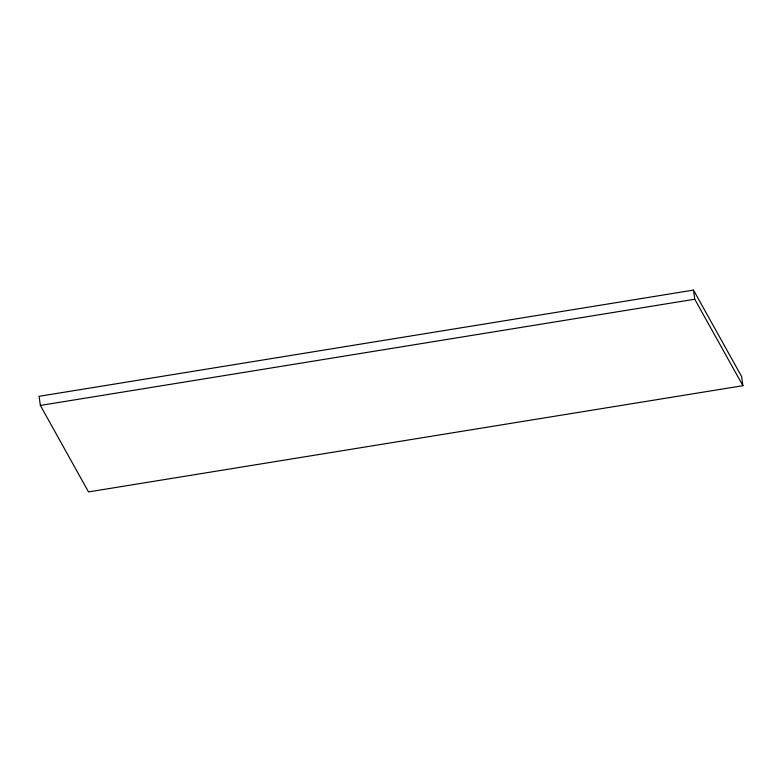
<?xml version="1.0" encoding="UTF-8"?>
<svg xmlns="http://www.w3.org/2000/svg" width="782" height="782" viewBox="0 0 782 782"><rect width="100%" height="100%" fill="white"/><g stroke="black" fill="none" stroke-linecap="round" stroke-linejoin="round"><path stroke-width="1.17" d="M693.487 290.093L39.1 396.308L40.371 405.438L88.513 491.907L742.9 385.692L741.629 376.562L693.487 290.093L694.758 299.232L742.9 385.692M40.371 405.438L694.758 299.232"/></g></svg>
